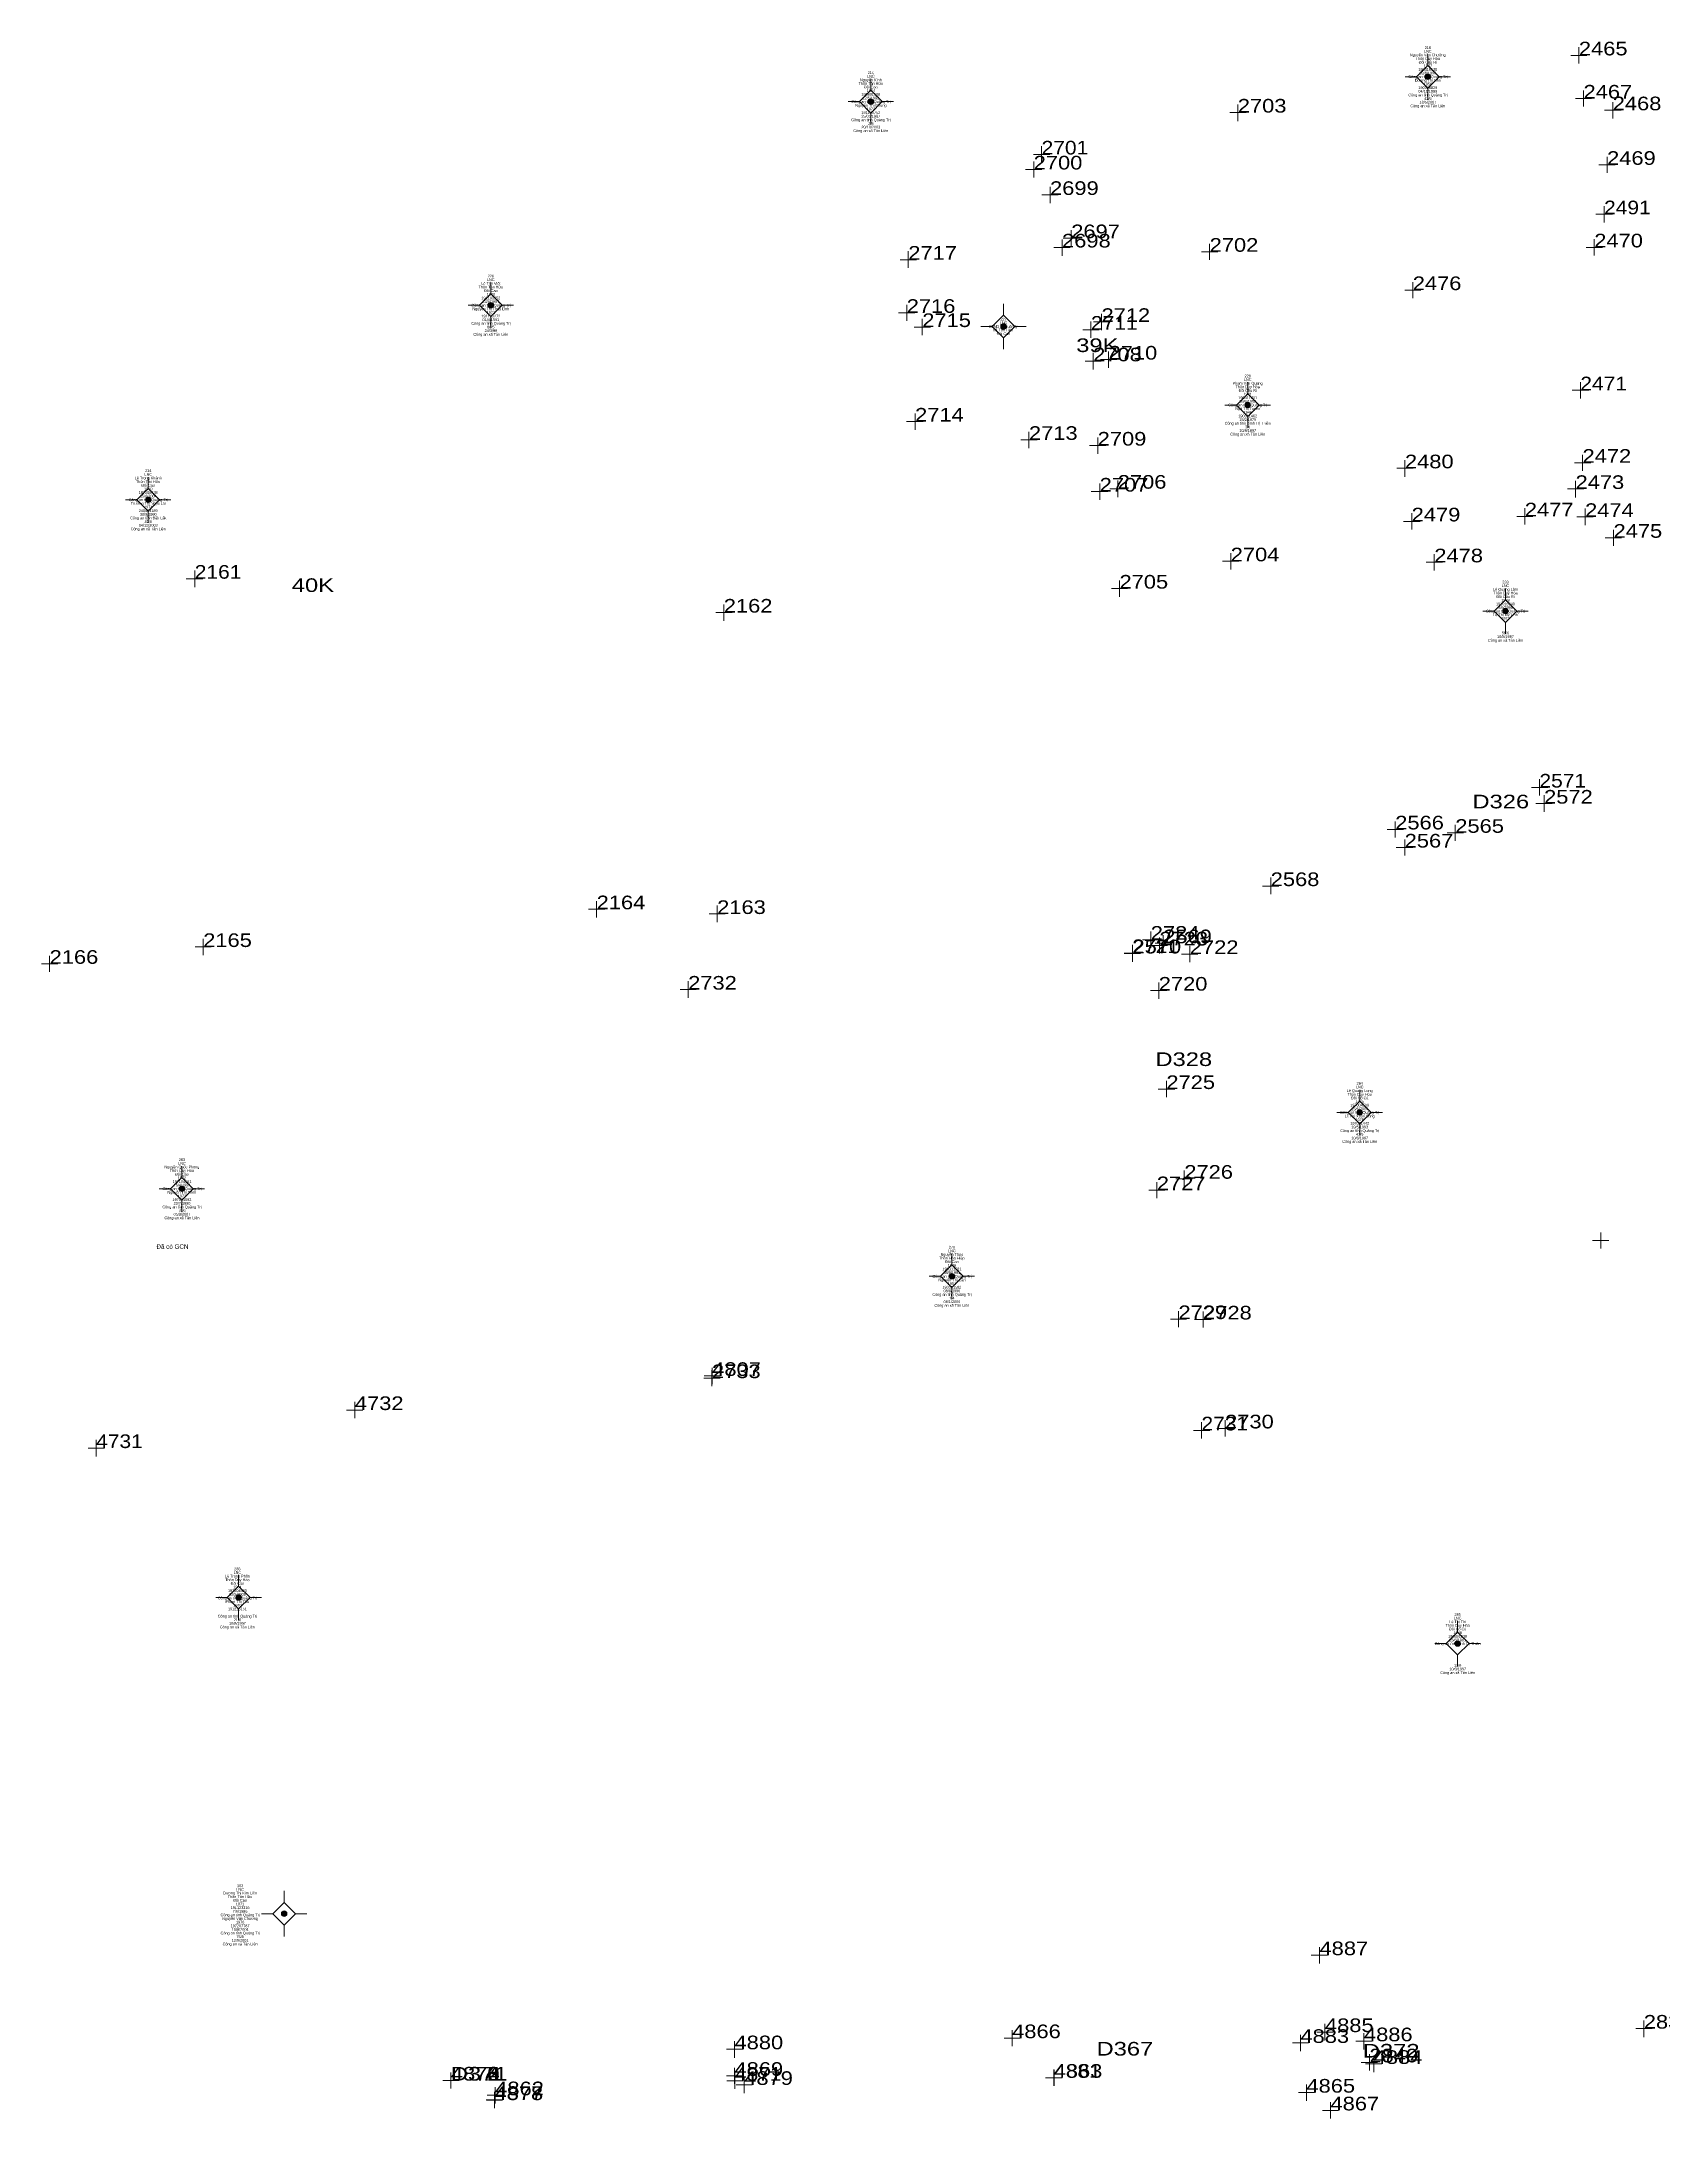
# Model space of a CAD drawing. Header units: metres. Extents: x 548949 to 550221, y 1836732 to 1838051.
# Drawn here: x 549610.4 to 549788.9, y 1837399.5 to 1837628 of the extents above; entities that cross this region are included whole.
import ezdxf
from ezdxf.enums import TextEntityAlignment as Align

# ---------------------------------------------------------------- set-up
doc = ezdxf.new("R2010")
doc.units = ezdxf.units.M
doc.header["$LTSCALE"] = 0.12
doc.layers.add('11', color=7, linetype='Continuous', lineweight=13)
doc.layers.add('4', color=7, linetype='Continuous', lineweight=13)
for name, color, linetype in [('15', 7, 'Continuous'), ('16', 7, 'Continuous'), ('5', 7, 'Continuous')]:
    doc.layers.add(name, color=color, linetype=linetype)

msp = doc.modelspace()

# ---------------------------------------------------------------- hatches: boundary and pattern name
at = {"layer": '11'}
for points in [[(549763.2695, 1837624.09, 1), (549762.6695, 1837624.09, 1)], [(549701.9795, 1837621.35, 1), (549701.3795, 1837621.35, 1)], [(549660.1695, 1837598.96, 1), (549659.5695, 1837598.96, 1)], [(549716.5795, 1837596.62, 1), (549715.9795, 1837596.62, 1)], [(549743.4495, 1837587.98, 1), (549742.8495, 1837587.98, 1)], [(549622.4695, 1837577.56, 1), (549621.8695, 1837577.56, 1)], [(549771.8095, 1837565.31, 1), (549771.2095, 1837565.31, 1)], [(549755.7695, 1837510.17, 1), (549755.1695, 1837510.17, 1)], [(549626.1795, 1837501.78, 1), (549625.5795, 1837501.78, 1)], [(549710.8995, 1837492.15, 1), (549710.2995, 1837492.15, 1)], [(549632.4195, 1837456.82, 1), (549631.8195, 1837456.82, 1)], [(549766.5495, 1837451.75, 1), (549765.9495, 1837451.75, 1)], [(549637.4295, 1837422.04, 1), (549636.8295, 1837422.04, 1)]]:
    msp.add_hatch(color=256, dxfattribs=at).paths.add_polyline_path(points)

# ---------------------------------------------------------------- linework, layer by layer
for p, q in [((549762.97, 1837626.59), (549762.97, 1837625.34)), ((549701.68, 1837623.85), (549701.68, 1837622.6)), ((549761.72, 1837624.09), (549760.47, 1837624.09)), ((549762.97, 1837622.84), (549762.97, 1837621.59)), ((549765.47, 1837624.09), (549764.22, 1837624.09)), ((549700.43, 1837621.35), (549699.18, 1837621.35)), ((549701.68, 1837620.1), (549701.68, 1837618.85)), ((549704.18, 1837621.35), (549702.93, 1837621.35)), ((549659.87, 1837601.46), (549659.87, 1837600.21)), ((549658.62, 1837598.96), (549657.37, 1837598.96)), ((549659.87, 1837597.71), (549659.87, 1837596.46)), ((549662.37, 1837598.96), (549661.12, 1837598.96)), ((549716.28, 1837599.12), (549716.28, 1837597.87)), ((549715.03, 1837596.62), (549713.78, 1837596.62)), ((549716.28, 1837595.37), (549716.28, 1837594.12)), ((549718.78, 1837596.62), (549717.53, 1837596.62)), ((549743.15, 1837590.48), (549743.15, 1837589.23)), ((549741.9, 1837587.98), (549740.65, 1837587.98)), ((549743.15, 1837586.73), (549743.15, 1837585.48)), ((549745.65, 1837587.98), (549744.4, 1837587.98)), ((549622.17, 1837580.06), (549622.17, 1837578.81)), ((549620.92, 1837577.56), (549619.67, 1837577.56)), ((549624.67, 1837577.56), (549623.42, 1837577.56)), ((549622.17, 1837576.31), (549622.17, 1837575.06)), ((549771.51, 1837567.81), (549771.51, 1837566.56)), ((549770.26, 1837565.31), (549769.01, 1837565.31)), ((549774.01, 1837565.31), (549772.76, 1837565.31)), ((549771.51, 1837564.06), (549771.51, 1837562.81)), ((549755.47, 1837512.67), (549755.47, 1837511.42)), ((549754.22, 1837510.17), (549752.97, 1837510.17)), ((549755.47, 1837508.92), (549755.47, 1837507.67)), ((549757.97, 1837510.17), (549756.72, 1837510.17)), ((549625.88, 1837504.28), (549625.88, 1837503.03)), ((549624.63, 1837501.78), (549623.38, 1837501.78)), ((549628.38, 1837501.78), (549627.13, 1837501.78)), ((549625.88, 1837500.53), (549625.88, 1837499.28)), ((549710.6, 1837494.65), (549710.6, 1837493.4)), ((549709.35, 1837492.15), (549708.1, 1837492.15)), ((549713.1, 1837492.15), (549711.85, 1837492.15)), ((549710.6, 1837490.9), (549710.6, 1837489.65)), ((549632.12, 1837459.32), (549632.12, 1837458.07)), ((549630.87, 1837456.82), (549629.62, 1837456.82)), ((549632.12, 1837455.57), (549632.12, 1837454.32)), ((549634.62, 1837456.82), (549633.37, 1837456.82)), ((549766.25, 1837454.25), (549766.25, 1837453)), ((549765, 1837451.75), (549763.75, 1837451.75)), ((549768.75, 1837451.75), (549767.5, 1837451.75)), ((549766.25, 1837450.5), (549766.25, 1837449.25)), ((549637.13, 1837424.54), (549637.13, 1837423.29)), ((549635.88, 1837422.04), (549634.63, 1837422.04)), ((549639.63, 1837422.04), (549638.38, 1837422.04)), ((549637.13, 1837420.79), (549637.13, 1837419.54))]:
    msp.add_line(p, q, dxfattribs=at)
for points in [[(549762.97, 1837625.34), (549761.72, 1837624.09), (549762.97, 1837622.84), (549764.22, 1837624.09)], [(549701.68, 1837622.6), (549700.43, 1837621.35), (549701.68, 1837620.1), (549702.93, 1837621.35)], [(549659.87, 1837600.21), (549658.62, 1837598.96), (549659.87, 1837597.71), (549661.12, 1837598.96)], [(549716.28, 1837597.87), (549715.03, 1837596.62), (549716.28, 1837595.37), (549717.53, 1837596.62)], [(549743.15, 1837589.23), (549741.9, 1837587.98), (549743.15, 1837586.73), (549744.4, 1837587.98)], [(549622.17, 1837578.81), (549620.92, 1837577.56), (549622.17, 1837576.31), (549623.42, 1837577.56)], [(549771.51, 1837566.56), (549770.26, 1837565.31), (549771.51, 1837564.06), (549772.76, 1837565.31)], [(549755.47, 1837511.42), (549754.22, 1837510.17), (549755.47, 1837508.92), (549756.72, 1837510.17)], [(549625.88, 1837503.03), (549624.63, 1837501.78), (549625.88, 1837500.53), (549627.13, 1837501.78)], [(549710.6, 1837493.4), (549709.35, 1837492.15), (549710.6, 1837490.9), (549711.85, 1837492.15)], [(549632.12, 1837458.07), (549630.87, 1837456.82), (549632.12, 1837455.57), (549633.37, 1837456.82)], [(549766.25, 1837453), (549765, 1837451.75), (549766.25, 1837450.5), (549767.5, 1837451.75)], [(549637.13, 1837423.29), (549635.88, 1837422.04), (549637.13, 1837420.79), (549638.38, 1837422.04)]]:
    msp.add_lwpolyline(points, close=True, dxfattribs=at)
for centre in [(549762.9695, 1837624.09), (549701.6795, 1837621.35), (549659.8695, 1837598.96), (549716.2795, 1837596.62), (549743.1495, 1837587.98), (549622.1695, 1837577.56), (549771.5095, 1837565.31), (549755.4695, 1837510.17), (549625.8795, 1837501.78), (549710.5995, 1837492.15), (549632.1195, 1837456.82), (549766.2495, 1837451.75), (549637.1295, 1837422.04)]:
    msp.add_circle(centre, 0.3, dxfattribs=at)
at = {"layer": '4'}
for p, q in [((549779.59, 1837625.55), (549779.59, 1837627.36)), ((549780.48, 1837626.44), (549778.7, 1837626.44)), ((549780.1, 1837620.8), (549780.1, 1837622.58)), ((549742.98, 1837620.15), (549741.17, 1837620.15)), ((549742.06, 1837619.22), (549742.06, 1837621.04)), ((549780.99, 1837621.69), (549779.21, 1837621.69)), ((549784.24, 1837620.4), (549782.42, 1837620.4)), ((549783.31, 1837619.51), (549783.31, 1837621.29)), ((549721.36, 1837615.54), (549719.58, 1837615.54)), ((549720.47, 1837614.65), (549720.47, 1837616.47)), ((549720.49, 1837613.89), (549718.71, 1837613.89)), ((549719.6, 1837613), (549719.6, 1837614.78)), ((549783.58, 1837614.4), (549781.8, 1837614.4)), ((549782.69, 1837613.51), (549782.69, 1837615.29)), ((549722.29, 1837611.09), (549720.51, 1837611.09)), ((549721.4, 1837610.2), (549721.4, 1837611.98)), ((549783.28, 1837608.96), (549781.47, 1837608.96)), ((549782.36, 1837608.07), (549782.36, 1837609.85)), ((549724.66, 1837606.33), (549722.84, 1837606.33)), ((549723.73, 1837605.44), (549723.73, 1837607.22)), ((549705.8, 1837603.08), (549705.8, 1837604.9)), ((549723.61, 1837605.31), (549721.83, 1837605.31)), ((549722.72, 1837604.38), (549722.72, 1837606.2)), ((549739.88, 1837604.84), (549738.07, 1837604.84)), ((549738.96, 1837603.95), (549738.96, 1837605.73)), ((549782.17, 1837605.32), (549780.39, 1837605.32)), ((549781.28, 1837604.43), (549781.28, 1837606.21)), ((549706.72, 1837603.97), (549704.91, 1837603.97)), ((549762.2, 1837600.62), (549760.42, 1837600.62)), ((549761.31, 1837599.73), (549761.31, 1837601.51)), ((549706.52, 1837598.12), (549704.74, 1837598.12)), ((549705.63, 1837597.23), (549705.63, 1837599.02)), ((549707.34, 1837595.67), (549707.34, 1837597.45)), ((549727.06, 1837596.23), (549727.06, 1837598.01)), ((549708.23, 1837596.56), (549706.45, 1837596.56)), ((549726.79, 1837596.27), (549725.01, 1837596.27)), ((549725.9, 1837595.38), (549725.9, 1837597.16)), ((549727.95, 1837597.12), (549726.17, 1837597.12)), ((549727.03, 1837592.79), (549725.25, 1837592.79)), ((549726.14, 1837591.9), (549726.14, 1837593.72)), ((549728.76, 1837592.98), (549726.95, 1837592.98)), ((549727.84, 1837592.06), (549727.84, 1837593.87)), ((549779.75, 1837588.71), (549779.75, 1837590.49)), ((549780.68, 1837589.6), (549778.86, 1837589.6)), ((549707.44, 1837586.16), (549705.62, 1837586.16)), ((549706.55, 1837585.27), (549706.55, 1837587.05)), ((549720, 1837584.15), (549718.19, 1837584.15)), ((549719.08, 1837583.22), (549719.08, 1837585.04)), ((549727.53, 1837583.52), (549725.75, 1837583.52)), ((549726.64, 1837582.63), (549726.64, 1837584.41)), ((549760.45, 1837580.1), (549760.45, 1837581.91)), ((549780.89, 1837581.63), (549779.1, 1837581.63)), ((549779.99, 1837580.74), (549779.99, 1837582.52)), ((549726.86, 1837577.57), (549726.86, 1837579.35)), ((549728.85, 1837577.86), (549728.85, 1837579.67)), ((549761.34, 1837581.02), (549759.56, 1837581.02)), ((549779.22, 1837577.82), (549779.22, 1837579.64)), ((549727.75, 1837578.46), (549725.94, 1837578.46)), ((549729.74, 1837578.78), (549727.96, 1837578.78)), ((549773.64, 1837574.84), (549773.64, 1837576.62)), ((549780.15, 1837578.75), (549778.33, 1837578.75)), ((549762.12, 1837575.18), (549760.3, 1837575.18)), ((549761.19, 1837574.29), (549761.19, 1837576.07)), ((549774.53, 1837575.73), (549772.75, 1837575.73)), ((549781.16, 1837575.67), (549779.38, 1837575.67)), ((549780.27, 1837574.78), (549780.27, 1837576.6)), ((549784.29, 1837573.38), (549782.48, 1837573.38)), ((549783.4, 1837572.49), (549783.4, 1837574.27)), ((549627.29, 1837567.96), (549627.29, 1837569.77)), ((549742.18, 1837570.79), (549740.39, 1837570.79)), ((549741.28, 1837569.9), (549741.28, 1837571.68)), ((549764.6, 1837570.68), (549762.79, 1837570.68)), ((549763.68, 1837569.79), (549763.68, 1837571.57)), ((549628.18, 1837568.88), (549626.36, 1837568.88)), ((549729.93, 1837567.79), (549728.15, 1837567.79)), ((549729.04, 1837566.89), (549729.04, 1837568.68)), ((549685.5, 1837564.26), (549685.5, 1837566.04)), ((549686.42, 1837565.15), (549684.61, 1837565.15)), ((549776.18, 1837545.91), (549774.36, 1837545.91)), ((549775.25, 1837545.02), (549775.25, 1837546.84)), ((549775.76, 1837543.25), (549775.76, 1837545.06)), ((549776.65, 1837544.14), (549774.87, 1837544.14)), ((549760.3, 1837541.3), (549758.49, 1837541.3)), ((549759.38, 1837540.41), (549759.38, 1837542.19)), ((549760.42, 1837538.42), (549760.42, 1837540.2)), ((549766.89, 1837540.93), (549765.1, 1837540.93)), ((549765.99, 1837540.04), (549765.99, 1837541.82)), ((549761.31, 1837539.31), (549759.5, 1837539.31)), ((549745.68, 1837534.18), (549745.68, 1837536)), ((549671.51, 1837531.63), (549671.51, 1837533.41)), ((549746.57, 1837535.07), (549744.79, 1837535.07)), ((549672.4, 1837532.52), (549670.61, 1837532.52)), ((549685.66, 1837532), (549683.88, 1837532)), ((549684.77, 1837531.11), (549684.77, 1837532.92)), ((549628.22, 1837527.48), (549628.22, 1837529.26)), ((549733.37, 1837529.17), (549731.59, 1837529.17)), ((549732.48, 1837528.28), (549732.48, 1837530.06)), ((549734.78, 1837528.78), (549732.96, 1837528.78)), ((549733.43, 1837527.64), (549733.43, 1837529.43)), ((549733.85, 1837527.89), (549733.85, 1837529.67)), ((549612.21, 1837526.52), (549610.43, 1837526.52)), ((549611.32, 1837525.63), (549611.32, 1837527.41)), ((549629.11, 1837528.37), (549627.33, 1837528.37)), ((549731.35, 1837527.71), (549729.57, 1837527.71)), ((549731.36, 1837527.66), (549729.57, 1837527.66)), ((549730.46, 1837526.82), (549730.46, 1837528.6)), ((549730.47, 1837526.74), (549730.47, 1837528.55)), ((549734.32, 1837528.54), (549732.54, 1837528.54)), ((549737.67, 1837527.6), (549735.85, 1837527.6)), ((549736.78, 1837526.71), (549736.78, 1837528.49)), ((549681.58, 1837522.79), (549681.58, 1837524.6)), ((549733.36, 1837522.68), (549733.36, 1837524.46)), ((549682.47, 1837523.68), (549680.69, 1837523.68)), ((549734.25, 1837523.57), (549732.44, 1837523.57)), ((549735.12, 1837512.75), (549733.31, 1837512.75)), ((549734.2, 1837511.86), (549734.2, 1837513.64)), ((549736.17, 1837501.99), (549736.17, 1837503.8)), ((549734.04, 1837501.62), (549732.26, 1837501.62)), ((549733.15, 1837500.73), (549733.15, 1837502.51)), ((549737.06, 1837502.88), (549735.24, 1837502.88)), ((549781.99, 1837495.2), (549781.99, 1837496.98)), ((549782.88, 1837496.09), (549781.09, 1837496.09)), ((549735.53, 1837486.55), (549735.53, 1837488.33)), ((549738.24, 1837486.51), (549738.24, 1837488.29)), ((549736.42, 1837487.44), (549734.64, 1837487.44)), ((549739.13, 1837487.4), (549737.31, 1837487.4)), ((549685.09, 1837480.95), (549683.31, 1837480.95)), ((549685.12, 1837481.19), (549683.34, 1837481.19)), ((549684.2, 1837480.06), (549684.2, 1837481.84)), ((549684.23, 1837480.3), (549684.23, 1837482.08)), ((549645.8, 1837477.44), (549643.98, 1837477.44)), ((549644.91, 1837476.55), (549644.91, 1837478.33)), ((549740.66, 1837474.53), (549740.66, 1837476.31)), ((549616.44, 1837472.34), (549616.44, 1837474.15)), ((549738.98, 1837475.2), (549737.17, 1837475.2)), ((549738.06, 1837474.31), (549738.06, 1837476.09)), ((549741.55, 1837475.42), (549739.77, 1837475.42)), ((549617.36, 1837473.26), (549615.55, 1837473.26)), ((549751.94, 1837417.48), (549750.12, 1837417.48)), ((549751.05, 1837416.56), (549751.05, 1837418.37)), ((549751.65, 1837408.1), (549751.65, 1837409.91)), ((549786.73, 1837408.48), (549786.73, 1837410.29)), ((549686.68, 1837406.2), (549686.68, 1837408.02)), ((549718.12, 1837408.35), (549716.34, 1837408.35)), ((549717.23, 1837407.46), (549717.23, 1837409.24)), ((549749.84, 1837407.83), (549748.06, 1837407.83)), ((549748.95, 1837406.94), (549748.95, 1837408.72)), ((549752.54, 1837409.02), (549750.76, 1837409.02)), ((549756.83, 1837408.01), (549755.05, 1837408.01)), ((549755.94, 1837407.12), (549755.94, 1837408.9)), ((549787.66, 1837409.4), (549785.84, 1837409.4)), ((549687.6, 1837407.13), (549685.79, 1837407.13)), ((549757.43, 1837405.69), (549755.65, 1837405.69)), ((549757.9, 1837405.52), (549756.11, 1837405.52)), ((549756.54, 1837404.8), (549756.54, 1837406.58)), ((549757.01, 1837404.63), (549757.01, 1837406.41)), ((549656.36, 1837403.69), (549654.57, 1837403.69)), ((549656.36, 1837403.69), (549654.57, 1837403.69)), ((549656.36, 1837403.69), (549654.57, 1837403.69)), ((549656.36, 1837403.69), (549654.57, 1837403.69)), ((549656.36, 1837403.69), (549654.57, 1837403.69)), ((549656.36, 1837403.69), (549654.57, 1837403.69)), ((549655.47, 1837402.8), (549655.47, 1837404.58)), ((549655.47, 1837402.8), (549655.47, 1837404.58)), ((549655.47, 1837402.8), (549655.47, 1837404.58)), ((549655.47, 1837402.8), (549655.47, 1837404.58)), ((549655.47, 1837402.8), (549655.47, 1837404.58)), ((549655.47, 1837402.8), (549655.47, 1837404.58)), ((549687.57, 1837404.21), (549685.79, 1837404.21)), ((549687.61, 1837403.67), (549685.83, 1837403.67)), ((549686.68, 1837403.32), (549686.68, 1837405.1)), ((549686.72, 1837402.78), (549686.72, 1837404.56)), ((549688.64, 1837403.21), (549686.86, 1837403.21)), ((549687.75, 1837402.32), (549687.75, 1837404.1)), ((549722.69, 1837404), (549720.91, 1837404)), ((549722.74, 1837403.99), (549720.96, 1837403.99)), ((549721.8, 1837403.11), (549721.8, 1837404.89)), ((549721.85, 1837403.1), (549721.85, 1837404.88)), ((549749.61, 1837401.47), (549749.61, 1837403.25)), ((549661.17, 1837401.56), (549659.35, 1837401.56)), ((549661.16, 1837401.54), (549659.38, 1837401.54)), ((549661.24, 1837402.07), (549659.46, 1837402.07)), ((549660.27, 1837400.65), (549660.27, 1837402.43)), ((549660.28, 1837400.64), (549660.28, 1837402.45)), ((549660.35, 1837401.18), (549660.35, 1837402.96)), ((549750.5, 1837402.36), (549748.72, 1837402.36)), ((549752.26, 1837399.52), (549752.26, 1837401.3)), ((549753.15, 1837400.41), (549751.37, 1837400.41))]:
    msp.add_line(p, q, dxfattribs=at)

# ---------------------------------------------------------------- texts
at = {"layer": '15'}
for s, width, p in [('LNC', 0.95, (549762.97, 1837626.74)), ('216', 0.95, (549762.965, 1837627.14)), ('214', 0.95, (549701.68, 1837624.4)), ('09/6/1996', 0.95, (549762.97, 1837624.34)), ('1947', 0.95, (549762.975, 1837625.14)), ('1964', 0.95, (549701.685, 1837622.4)), ('LNC', 0.95, (549701.68, 1837624)), ('1956', 0.95, (549762.97, 1837623.14)), ('191165752', 0.95, (549701.68, 1837620)), ('12/5/1992', 0.95, (549701.68, 1837621.6)), ('1972', 0.95, (549701.68, 1837620.4)), ('42/6', 0.95, (549762.975, 1837621.54)), ('2/5', 0.95, (549701.685, 1837618.8)), ('LNC', 0.95, (549659.87, 1837601.61)), ('226', 0.95, (549659.865, 1837602.01)), ('191193252', 0.95, (549659.87, 1837599.61)), ('1970', 0.95, (549659.875, 1837600.01)), ('191193272', 0.95, (549659.87, 1837597.61)), ('01/4/1991', 0.95, (549659.865, 1837597.21)), ('1972', 0.95, (549659.87, 1837598.01)), ('LNC', 0.95, (549716.28, 1837596.87)), ('227', 0.95, (549716.28, 1837597.27)), ('24/3/99', 0.95, (549659.875, 1837596.01)), ('66/5', 0.95, (549659.87, 1837596.41)), ('LNC', 0.95, (549743.15, 1837590.63)), ('228', 0.95, (549743.15, 1837591.03)), ('190311401', 0.95, (549743.155, 1837588.63)), ('09/6/1996', 0.95, (549743.15, 1837588.23)), ('1941', 0.9, (549743.145, 1837589.03)), ('190311462', 0.95, (549743.15, 1837586.63)), ('1946', 0.95, (549743.15, 1837587.03)), ('3/6', 0.95, (549743.15, 1837585.43)), ('1970', 0.95, (549622.175, 1837578.61)), ('LNC', 0.95, (549622.17, 1837580.21)), ('234', 0.95, (549622.17, 1837580.61)), ('1974', 0.95, (549622.175, 1837576.61)), ('82/6', 0.95, (549622.175, 1837575.01)), ('LNC', 0.95, (549771.51, 1837567.96)), ('233', 0.95, (549771.51, 1837568.36)), ('9/6/1996', 0.95, (549771.51, 1837565.56)), ('1969', 0.95, (549771.515, 1837566.36)), ('1973', 0.95, (549771.515, 1837564.36)), ('59/6', 0.95, (549771.515, 1837562.76)), ('LNC', 0.95, (549755.47, 1837512.82)), ('264', 0.95, (549755.47, 1837513.22)), ('1975', 0.95, (549755.475, 1837511.22)), ('197031442', 0.95, (549755.47, 1837508.82)), ('1976', 0.95, (549755.47, 1837509.22)), ('43/6', 0.95, (549755.475, 1837507.62)), ('LNC', 0.95, (549625.88, 1837504.43)), ('263', 0.95, (549625.88, 1837504.83)), ('197104161', 0.95, (549625.885, 1837502.43)), ('1972', 0.95, (549625.88, 1837502.83)), ('197001592', 0.95, (549625.88, 1837500.43)), ('1973', 0.95, (549625.885, 1837500.83)), ('70/6', 0.95, (549625.885, 1837499.23)), ('LNC', 0.95, (549710.6, 1837494.8)), ('270', 0.95, (549710.6, 1837495.2)), ('190311581', 0.95, (549710.605, 1837492.8)), ('08/8/1991', 0.95, (549710.595, 1837492.4)), ('1946', 0.95, (549710.6, 1837493.2)), ('190311582', 0.95, (549710.6, 1837490.8)), ('08/6/1996', 0.95, (549710.6, 1837490.4)), ('1951', 0.9, (549710.595, 1837491.2)), ('1/4', 0.95, (549710.605, 1837489.6)), ('286', 0.95, (549631.975, 1837459.82)), ('1964', 0.95, (549631.985, 1837457.82)), ('LNC', 0.95, (549631.98, 1837459.42)), ('191216151', 0.95, (549631.985, 1837455.42)), ('1970', 0.95, (549631.985, 1837455.82)), ('21/6', 0.95, (549631.985, 1837454.22)), ('LNC', 0.95, (549766.25, 1837454.4)), ('285', 0.95, (549766.25, 1837454.8)), ('25/8/1981', 0.95, (549766.245, 1837452)), ('1948', 0.95, (549766.255, 1837452.8)), ('12/6', 0.95, (549766.255, 1837449.2)), ('LNC', 0.95, (549632.28, 1837424.56)), ('303', 0.95, (549632.28, 1837424.96)), ('191123316', 0.95, (549632.28, 1837422.56)), ('7/6/1996', 0.95, (549632.28, 1837422.16)), ('1971', 0.9, (549632.275, 1837422.96)), ('12/9/2001', 0.95, (549632.275, 1837418.96)), ('1970', 0.95, (549632.285, 1837420.96)), ('75/5', 0.95, (549632.28, 1837419.36))]:
    msp.add_text(s, height=0.3, dxfattribs=dict(at, width=width)).set_placement(p, align=Align.CENTER)
for s, p in [('Nguyễn Văn Chưởng', (549762.97, 1837626.34)), ('Thôn Duy Hòa', (549762.965, 1837625.94)), ('190419530', (549762.965, 1837624.74)), ('Đồi Cầu Ri', (549762.965, 1837625.54)), ('Thôn Tân Hữu', (549701.675, 1837623.2)), ('Nguyễn Kính', (549701.68, 1837623.6)), ('190891108', (549701.675, 1837622)), ('Đồi Cao', (549701.68, 1837622.8)), ('Công an tỉnh Quảng Trị', (549762.975, 1837623.94)), ('Dương Thị Vân', (549762.965, 1837623.54)), ('04/10/1999', (549762.965, 1837622.34)), ('190328829', (549762.965, 1837622.74)), ('Công an tỉnh Quảng Trị', (549701.685, 1837621.2)), ('Nguyễn Thị Nhung', (549701.685, 1837620.8)), ('Công an tỉnh Quảng Trị', (549762.975, 1837621.94)), ('Công an xã Tân Liên', (549762.97, 1837620.74)), ('18/5/2007', (549762.975, 1837621.14)), ('Công an tỉnh Quảng Trị', (549701.685, 1837619.2)), ('Công an xã Tân Liên', (549701.68, 1837618)), ('25/05/1987', (549701.675, 1837619.6)), ('20/10/2003', (549701.675, 1837618.4)), ('Thôn Tân Hữu', (549659.865, 1837600.81)), ('Lê Tấn Việt', (549659.875, 1837601.21)), ('23/6/1987', (549659.875, 1837599.21)), ('Đồi Cao', (549659.87, 1837600.41)), ('Công an tỉnh Quảng Trị', (549659.875, 1837598.81)), ('Nguyễn Thị Thúy Linh', (549659.875, 1837598.41)), ('Công an tỉnh Quảng Trị', (549659.875, 1837596.81)), ('Công an xã Tân Liên', (549659.87, 1837595.61)), ('UBND xã quản lý ', (549716.28, 1837596.47)), ('Xã Tân Liên ', (549716.275, 1837596.07)), ('Đồi Cao', (549716.28, 1837595.67)), ('Phạm Văn Quang', (549743.155, 1837590.23)), ('Công an tỉnh Quảng Trị', (549743.155, 1837587.83)), ('Thôn Duy Hòa', (549743.145, 1837589.83)), ('Đồi Cầu Ri', (549743.145, 1837589.43)), ('Công an tỉnh Bình Trị Thiên', (549743.145, 1837585.83)), ('Ngô Thị Tuyến', (549743.145, 1837587.43)), ('15/2/1979', (549743.155, 1837586.23)), ('Công an xã Tân Liên', (549743.15, 1837584.63)), ('10/8/1997', (549743.155, 1837585.03)), ('Lê Trọng Khánh', (549622.165, 1837579.81)), ('Thôn Tân Hữu', (549622.165, 1837579.41)), ('Đồi Cao', (549622.17, 1837579.01)), ('Công an tỉnh Quảng Trị', (549622.175, 1837577.41)), ('Trương Thị Ngọc Lài', (549622.175, 1837577.01)), ('197208438', (549622.165, 1837578.21)), ('15/6/2004', (549622.175, 1837577.81)), ('Công an tỉnh Đăk Lăk', (549622.175, 1837575.41)), ('Công an xã Tân Liên', (549622.17, 1837574.21)), ('04/12/2003', (549622.165, 1837574.61)), ('240453189', (549622.165, 1837576.21)), ('30/9/1990', (549622.175, 1837575.81)), ('Thôn Duy Hòa', (549771.505, 1837567.16)), ('Lê Quang Lâm', (549771.515, 1837567.56)), ('Công an tỉnh Quảng Trị', (549771.515, 1837565.16)), ('191016940', (549771.505, 1837565.96)), ('Đồi Cầu Ri', (549771.505, 1837566.76)), ('Lê Thị Mỹ Linh', (549771.505, 1837564.76)), (' Công an xã Tân Liên ', (549771.51, 1837561.96)), ('10/8/1997', (549771.515, 1837562.36)), ('Lê Quang Long', (549755.47, 1837512.42)), ('Thôn Duy Hòa', (549755.465, 1837512.02)), ('197004508', (549755.465, 1837510.82)), ('Đồi Cỏ Cú', (549755.475, 1837511.62)), ('15/6/2004', (549755.475, 1837510.42)), ('Công an tỉnh Quảng Trị', (549755.475, 1837510.02)), ('Công an tỉnh Quảng Trị', (549755.475, 1837508.02)), ('Lê Thị Xuân Sang', (549755.465, 1837509.62)), ('19/5/1993', (549755.475, 1837508.42)), ('Công an xã Tân Liên', (549755.47, 1837506.82)), ('10/8/1997', (549755.475, 1837507.22)), ('Nguyễn Quốc Phong', (549625.88, 1837504.03)), ('Thôn Duy Hòa', (549625.875, 1837503.63)), ('Đồi Cao', (549625.88, 1837503.23)), ('Công an tỉnh Quảng Trị', (549625.885, 1837501.63)), ('Nguyễn Thị Trinh', (549625.88, 1837501.23)), ('25/4/1998', (549625.885, 1837502.03)), ('Công an tỉnh Quảng Trị', (549625.885, 1837499.63)), ('05/9/2007', (549625.885, 1837498.83)), ('23/7/1990', (549625.885, 1837500.03)), ('Công an xã Tân Liên', (549625.88, 1837498.43)), ('Nguyễn Thạo', (549710.6, 1837494.4)), ('Công an tỉnh Quảng Trị', (549710.605, 1837492)), ('Thôn Hòa Hiệp', (549710.6, 1837494)), ('Đồi Cao', (549710.6, 1837493.6)), ('Công an tỉnh Quảng Trị', (549710.605, 1837490)), ('Nguyễn Thị Cằn', (549710.605, 1837491.6)), ('Công an xã Tân Liên', (549710.6, 1837488.8)), ('06/1/2005', (549710.605, 1837489.2)), ('Thôn Duy Hòa', (549631.975, 1837458.62)), ('Lê Trọng Phấn', (549631.985, 1837459.02)), ('Đồi Cao', (549631.98, 1837458.22)), ('Công an tỉnh Quảng Trị', (549631.985, 1837456.62)), ('Phạm Thị Thu', (549631.975, 1837456.22)), ('197004533', (549631.975, 1837457.42)), ('02/5/2008', (549631.985, 1837457.02)), ('Công an tỉnh Quảng Trị', (549631.985, 1837454.62)), ('Công an xã Tân Liên', (549631.98, 1837453.42)), ('10/8/1997', (549631.985, 1837453.82)), ('Thôn Duy Hòa', (549766.245, 1837453.6)), ('Đồi Cỏ Cú', (549766.255, 1837453.2)), ('Lê Thị Thi', (549766.25, 1837454)), ('Công an tỉnh Bình Trị Thiên', (549766.245, 1837451.6)), ('190891039', (549766.245, 1837452.4)), ('Công an xã Tân Liên', (549766.25, 1837448.4)), ('10/8/1997', (549766.255, 1837448.8)), ('Dương Thị Kim Liên', (549632.28, 1837424.16)), ('Thôn Tân Hữu', (549632.275, 1837423.76)), ('Đồi Cao', (549632.28, 1837423.36)), ('Công an tỉnh Quảng Trị', (549632.285, 1837421.76)), ('Nguyễn Văn Chương', (549632.28, 1837421.36)), ('Công an tỉnh Quảng Trị', (549632.285, 1837419.76)), ('197207787', (549632.275, 1837420.56)), ('15/6/2004', (549632.285, 1837420.16)), ('Công an xã Tân Liên', (549632.28, 1837418.56))]:
    msp.add_text(s, height=0.3, dxfattribs=at).set_placement(p, align=Align.CENTER)
at = {"layer": '16'}
msp.add_text('Đã có GCN', height=0.5, dxfattribs=at).set_placement((549624.835, 1837495.17), align=Align.CENTER)
at = {"layer": '5'}
for s, width, p in [('2465', 1.2, (549779.59, 1837626.44)), ('2467', 1.2, (549780.1, 1837621.69)), ('2703', 1.2, (549742.06, 1837620.15)), ('2468', 1.2, (549783.31, 1837620.4)), ('2701', 1.15, (549720.47, 1837615.54)), ('2469', 1.2, (549782.69, 1837614.4)), ('2700', 1.2, (549719.6, 1837613.89)), ('2699', 1.2, (549721.4, 1837611.09)), ('2491', 1.15, (549782.36, 1837608.96)), ('2698', 1.2, (549722.72, 1837605.31)), ('2697', 1.2, (549723.73, 1837606.33)), ('2702', 1.2, (549738.96, 1837604.84)), ('2470', 1.2, (549781.28, 1837605.32)), ('2717', 1.2, (549705.8, 1837603.97)), ('2476', 1.2, (549761.31, 1837600.62)), ('2716', 1.2, (549705.63, 1837598.12)), ('2715', 1.2, (549707.34, 1837596.56)), ('2711', 1.15, (549725.9, 1837596.27)), ('2712', 1.2, (549727.06, 1837597.12)), ('39K ', 1.3, (549724.28, 1837593.81)), ('2708', 1.2, (549726.14, 1837592.79)), ('2710', 1.2, (549727.84, 1837592.98)), ('2471', 1.15, (549779.75, 1837589.6)), ('2714', 1.2, (549706.55, 1837586.16)), ('2713', 1.2, (549719.08, 1837584.15)), ('2709', 1.2, (549726.64, 1837583.52)), ('2480', 1.2, (549760.45, 1837581.02)), ('2472', 1.2, (549779.99, 1837581.63)), ('2707', 1.2, (549726.86, 1837578.46)), ('2706', 1.2, (549728.85, 1837578.78)), ('2473', 1.2, (549779.22, 1837578.75)), ('2479', 1.2, (549761.19, 1837575.18)), ('2477', 1.2, (549773.64, 1837575.73)), ('2474', 1.2, (549780.27, 1837575.67)), ('2475', 1.2, (549783.4, 1837573.38)), ('2704', 1.2, (549741.28, 1837570.79)), ('2478', 1.2, (549763.68, 1837570.68)), ('2161', 1.15, (549627.29, 1837568.88)), ('40K ', 1.3, (549637.97, 1837567.42)), ('2705', 1.2, (549729.04, 1837567.79)), ('2162', 1.2, (549685.5, 1837565.15)), ('2571', 1.15, (549775.25, 1837545.91)), ('D326 ', 1.3, (549767.88, 1837543.62)), ('2572', 1.2, (549775.76, 1837544.14)), ('2566', 1.2, (549759.38, 1837541.3)), ('2565', 1.2, (549765.99, 1837540.93)), ('2567', 1.2, (549760.42, 1837539.31)), ('2568', 1.2, (549745.68, 1837535.07)), ('2164', 1.2, (549671.51, 1837532.52)), ('2163', 1.2, (549684.77, 1837532)), ('2165', 1.2, (549628.22, 1837528.37)), ('2721', 1.15, (549730.46, 1837527.71)), ('2570', 1.2, (549730.47, 1837527.66)), ('2724', 1.2, (549732.48, 1837529.17)), ('2723', 1.2, (549733.43, 1837528.54)), ('2569', 1.2, (549733.85, 1837528.78)), ('2722', 1.2, (549736.78, 1837527.6)), ('2166', 1.2, (549611.32, 1837526.52)), ('2732', 1.2, (549681.58, 1837523.68)), ('2720', 1.2, (549733.36, 1837523.57)), ('D328 ', 1.3, (549733, 1837515.28)), ('2725', 1.2, (549734.2, 1837512.75)), ('2726', 1.2, (549736.17, 1837502.88)), ('2727', 1.2, (549733.15, 1837501.62)), ('2729', 1.2, (549735.53, 1837487.44)), ('2728', 1.2, (549738.24, 1837487.4)), ('4807', 1.2, (549684.23, 1837481.19)), ('2733', 1.2, (549684.2, 1837480.95)), ('4732', 1.2, (549644.91, 1837477.44)), ('2731', 1.15, (549738.06, 1837475.2)), ('2730', 1.2, (549740.66, 1837475.42)), ('4731', 1.15, (549616.44, 1837473.26)), ('4887', 1.2, (549751.05, 1837417.48)), ('4866', 1.2, (549717.23, 1837408.35)), ('4885', 1.2, (549751.65, 1837409.02)), ('2838', 1.2, (549786.73, 1837409.4)), ('4880', 1.2, (549686.68, 1837407.13)), ('D367 ', 1.3, (549726.52, 1837406.44)), ('4883', 1.2, (549748.95, 1837407.83)), ('4886', 1.2, (549755.94, 1837408.01)), ('D372 ', 1.3, (549755.82, 1837406.22)), ('4869', 1.2, (549686.68, 1837404.21)), ('4863', 1.2, (549721.8, 1837404)), ('4881', 1.15, (549721.85, 1837403.99)), ('2840', 1.2, (549756.54, 1837405.69)), ('4884', 1.2, (549757.01, 1837405.52)), ('4870', 1.2, (549655.47, 1837403.69)), ('4872', 1.2, (549655.47, 1837403.69)), ('4873', 1.2, (549655.47, 1837403.69)), ('4874', 1.2, (549655.47, 1837403.69)), ('4875', 1.2, (549655.47, 1837403.69)), ('4876', 1.2, (549655.47, 1837403.69)), ('D371 ', 1.3, (549655.47, 1837403.69)), ('4878', 1.2, (549660.27, 1837401.54)), ('4877', 1.2, (549660.28, 1837401.56)), ('4862', 1.2, (549660.35, 1837402.07)), ('4871', 1.15, (549686.72, 1837403.67)), ('4879', 1.2, (549687.75, 1837403.21)), ('4865', 1.2, (549749.61, 1837402.36)), ('4867', 1.2, (549752.26, 1837400.41))]:
    msp.add_text(s, height=1.5, dxfattribs=dict(at, width=width)).set_placement(p)

doc.saveas('drawing.dxf')
